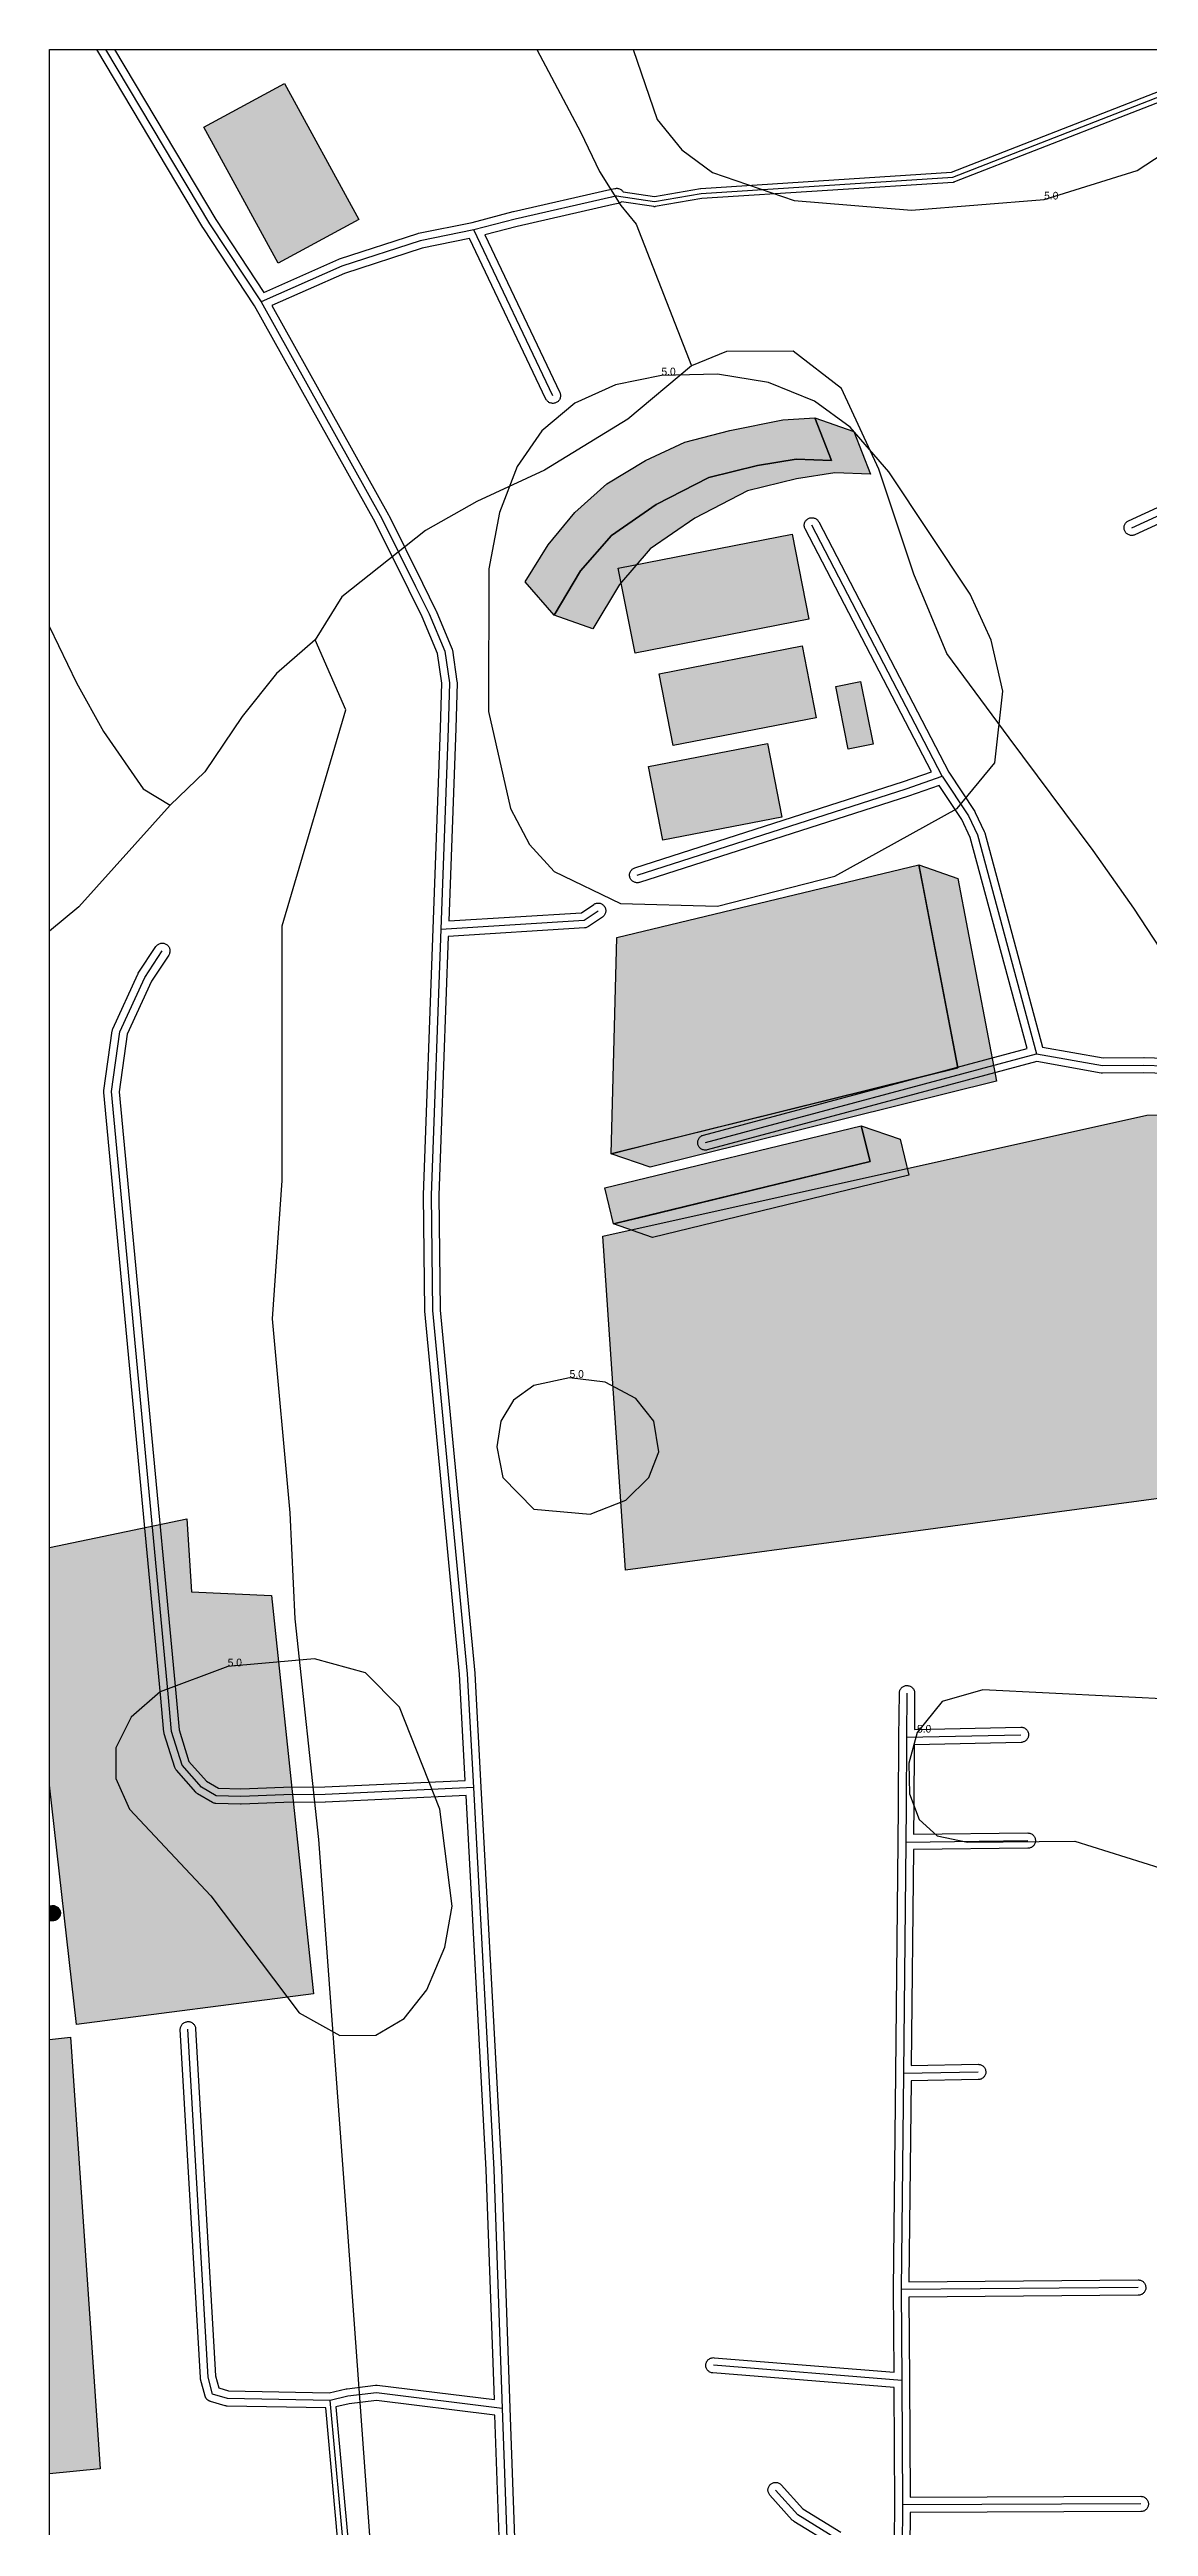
# Model space of a CAD drawing. Header units: metres. Extents: x 0 to 507, y 0 to 750.
# Drawn here: x 0 to 215.4, y 265.2 to 750.4 of the extents above; entities that cross this region are included whole.
import ezdxf

# ---------------------------------------------------------------- set-up
doc = ezdxf.new("R2010")
doc.units = ezdxf.units.M
for name, color, linetype, true_color in [('TPX_10_CONTOUR_LINES', 7, 'Continuous', 0x000000), ('TPX_11_CONTOUR_LINES_TEXT', 7, 'Continuous', 0x000000), ('TPX_12_GREEN_AREAS', 7, 'Continuous', 0x58ba48), ('TPX_13_GREEN_AREAS_HATCH', 7, 'Continuous', 0x58ba48), ('TPX_14_WATERWAYS', 7, 'Continuous', 0x7aafdf), ('TPX_15_WATERWAYS_HATCH', 7, 'Continuous', 0x7aafdf), ('TPX_3_BUILDINGS_HATCH', 7, 'Continuous', 0xf0f0f0), ('TPX_4_BUILDINGS_SHADOWS_OUTLINES', 7, 'Continuous', 0x000000), ('TPX_5_BUILDINGS_SHADOWS_HATCH', 7, 'Continuous', 0x000000), ('TPX_9_ROADS_OUTLINES_HATCH', 7, 'Continuous', 0xc8c8c8)]:
    doc.layers.add(name, color=color, linetype=linetype, true_color=true_color)
for name, color, linetype in [('TPX_2_BUILDINGS', 7, 'Continuous'), ('TPX_7_ROADS', 7, 'Continuous'), ('TPX_8_ROADS_OUTLINES', 7, 'Continuous')]:
    doc.layers.add(name, color=color, linetype=linetype)

msp = doc.modelspace()

# ---------------------------------------------------------------- hatches: boundary and pattern name
at = {"layer": 'TPX_13_GREEN_AREAS_HATCH'}
h = msp.add_hatch(color=256, dxfattribs=at)
h.dxf.hatch_style = 1
h.paths.add_polyline_path([(46.05, 743.71), (60.61, 717.1), (44.8, 708.55), (30.24, 735.16), (46.05, 743.71)])
h = msp.add_hatch(color=256, dxfattribs=at)
h.dxf.hatch_style = 1
h.paths.add_polyline_path([(145.51, 655.45), (148.81, 638.79), (114.75, 632.12), (111.44, 648.8), (145.51, 655.45)])
h = msp.add_hatch(color=256, dxfattribs=at)
h.dxf.hatch_style = 1
h.paths.add_polyline_path([(147.47, 633.56), (150.24, 619.49), (122.24, 614.05), (119.48, 628.12), (147.47, 633.56)])
h = msp.add_hatch(color=256, dxfattribs=at)
h.dxf.hatch_style = 1
h.paths.add_polyline_path([(158.96, 626.6), (161.42, 614.33), (156.54, 613.37), (154.07, 625.64), (158.96, 626.6)])
h = msp.add_hatch(color=256, dxfattribs=at)
h.dxf.hatch_style = 1
h.paths.add_polyline_path([(140.68, 614.43), (143.5, 600.02), (120.19, 595.52), (117.38, 609.94), (140.68, 614.43)])
h = msp.add_hatch(color=256, dxfattribs=at)
h.dxf.hatch_style = 1
h.paths.add_polyline_path([(215.04, 541.64), (224.61, 541.7), (225.64, 467.66), (112.86, 452.51), (108.43, 517.93), (215.04, 541.64)])
h = msp.add_hatch(color=256, dxfattribs=at)
h.dxf.hatch_style = 1
h.paths.add_polyline_path([(26.92, 462.57), (27.83, 448.27), (43.47, 447.55), (51.74, 369.51), (5.3, 363.52), (0, 410.41), (0, 456.92), (26.92, 462.57)])
at = {"layer": 'TPX_15_WATERWAYS_HATCH'}
h = msp.add_hatch(color=256, dxfattribs=at)
h.dxf.hatch_style = 1
h.paths.add_polyline_path([(4.08, 361.06), (9.93, 276.47), (0, 275.5), (0, 360.54), (4.08, 361.06)])
at = {"layer": 'TPX_3_BUILDINGS_HATCH'}
h = msp.add_hatch(color=256, dxfattribs=at)
h.dxf.hatch_style = 1
h.paths.add_polyline_path([(97.75, 653.36), (102.94, 659.73), (109.19, 665.3), (116.81, 669.9), (124.51, 673.47), (133.3, 675.77), (143.73, 677.84), (150.01, 678.23), (153.25, 669.89), (146.29, 670.14), (138.76, 668.94), (129.2, 666.57), (118.88, 661.27), (110.11, 655.22), (104.07, 648.27), (98.89, 639.58), (93.2, 646.1), (97.75, 653.36)])
h = msp.add_hatch(color=256, dxfattribs=at)
h.dxf.hatch_style = 1
h.paths.add_polyline_path([(111.16, 576.43), (170.36, 590.66), (178, 550.93), (110.07, 534.09), (111.16, 576.43)])
h = msp.add_hatch(color=256, dxfattribs=at)
h.dxf.hatch_style = 1
h.paths.add_polyline_path([(159.09, 539.56), (160.82, 532.54), (110.54, 520.35), (108.82, 527.39), (159.09, 539.56)])
at = {"layer": 'TPX_5_BUILDINGS_SHADOWS_HATCH'}
h = msp.add_hatch(color=256, dxfattribs=at)
h.dxf.hatch_style = 1
h.paths.add_polyline_path([(160.86, 667.24), (153.89, 667.49), (146.36, 666.29), (136.81, 663.92), (126.49, 658.62), (117.72, 652.57), (111.67, 645.62), (106.5, 636.94), (98.89, 639.58), (104.07, 648.27), (110.11, 655.22), (118.88, 661.27), (129.2, 666.57), (138.76, 668.94), (146.29, 670.14), (153.25, 669.89), (150.01, 678.23), (157.62, 675.59), (160.86, 667.24)])
h = msp.add_hatch(color=256, dxfattribs=at)
h.dxf.hatch_style = 1
h.paths.add_polyline_path([(185.61, 548.28), (117.68, 531.44), (110.07, 534.09), (117.8, 536), (178, 550.93), (171.19, 586.38), (170.36, 590.66), (177.97, 588.01), (185.61, 548.28)])
h = msp.add_hatch(color=256, dxfattribs=at)
h.dxf.hatch_style = 1
h.paths.add_polyline_path([(168.43, 529.89), (118.15, 517.7), (110.54, 520.35), (117.11, 521.94), (160.82, 532.54), (159.09, 539.56), (166.7, 536.91), (168.43, 529.89)])
at = {"layer": 'TPX_9_ROADS_OUTLINES_HATCH'}
h = msp.add_hatch(color=256, dxfattribs=at)
h.dxf.hatch_style = 1
h.paths.add_polyline_path([(0.46, 386.81), (0.61, 386.82), (0.76, 386.82), (0.9, 386.8), (1.05, 386.76), (1.19, 386.71), (1.32, 386.65), (1.45, 386.58), (1.57, 386.49), (1.68, 386.4), (1.78, 386.29), (1.87, 386.17), (1.94, 386.04), (2.01, 385.91), (2.06, 385.77), (2.1, 385.63), (2.12, 385.49), (2.13, 385.34), (2.12, 385.19), (2.1, 385.05), (2.07, 384.9), (2.02, 384.76), (1.96, 384.63), (1.88, 384.5), (1.8, 384.38), (1.7, 384.27), (1.59, 384.17), (1.48, 384.09), (1.35, 384.01), (1.22, 383.94), (1.08, 383.89), (0.94, 383.85), (0.79, 383.83), (0, 383.74), (0, 386.76), (0.46, 386.81)])

# ---------------------------------------------------------------- linework, layer by layer
at = {"layer": 'TPX_10_CONTOUR_LINES'}
for points in [[(114.35, 750.39), (119.07, 736.69), (123.92, 730.72), (129.92, 726.3), (145.92, 720.81), (168.92, 718.96), (194.92, 721.02), (213.16, 726.69), (219.92, 731.12), (225.14, 736.69), (229.06, 743.69), (230.98, 750.39)], [(130.92, 582.57), (153.92, 588.49), (177.87, 601.69), (185.23, 610.69), (186.8, 624.69), (184.55, 634.69), (180.39, 643.69), (164.49, 667.69), (156.92, 676.41), (149.92, 681.48), (140.92, 685.14), (130.92, 686.78), (119.92, 686.57), (110.92, 684.73), (102.92, 681.09), (96.46, 675.69), (91.66, 668.69), (88.2, 659.69), (86.12, 648.69), (86.01, 620.69), (90.34, 601.69), (94.07, 594.69), (98.92, 589.35), (111.92, 583.12), (130.92, 582.57)], [(105.92, 463.48), (112.92, 466.23), (117.46, 470.69), (119.42, 475.69), (118.42, 481.69), (114.92, 486.14), (108.92, 489.31), (101.92, 490.19), (94.93, 488.69), (90.92, 485.81), (88.47, 481.69), (87.63, 476.69), (88.85, 470.69), (94.92, 464.47), (105.92, 463.48)], [(63.92, 361.44), (69.49, 364.69), (73.92, 370.29), (77.49, 378.69), (78.91, 386.69), (76.47, 405.69), (68.61, 425.69), (61.92, 432.43), (51.92, 435.17), (34.92, 433.67), (21.7, 428.69), (16.01, 423.69), (13, 417.69), (12.98, 411.69), (15.65, 405.69), (31.63, 388.69), (48.92, 365.77), (56.92, 361.36), (63.92, 361.44)], [(228.92, 392.67), (236.92, 397.78), (242.04, 408.69), (240.34, 417.69), (232.92, 424.25), (221.92, 427.08), (182.92, 429.07), (174.92, 426.78), (170.01, 420.69), (168.38, 414.69), (168.56, 408.69), (170.43, 403.69), (173.92, 400.49), (179.92, 399.2), (200.92, 399.43), (220.92, 393.17), (228.92, 392.67)]]:
    msp.add_lwpolyline(points, dxfattribs=at)
at = {"layer": 'TPX_12_GREEN_AREAS'}
for points in [[(46.05, 743.71), (60.61, 717.1), (44.8, 708.55), (30.24, 735.16), (46.05, 743.71)], [(145.51, 655.45), (148.81, 638.79), (114.75, 632.12), (111.44, 648.8), (145.51, 655.45)], [(147.47, 633.56), (150.24, 619.49), (122.24, 614.05), (119.48, 628.12), (147.47, 633.56)], [(158.96, 626.6), (161.42, 614.33), (156.54, 613.37), (154.07, 625.64), (158.96, 626.6)], [(140.68, 614.43), (143.5, 600.02), (120.19, 595.52), (117.38, 609.94), (140.68, 614.43)], [(215.04, 541.64), (224.61, 541.7), (225.64, 467.66), (112.86, 452.51), (108.43, 517.93), (215.04, 541.64)], [(26.92, 462.57), (27.83, 448.27), (43.47, 447.55), (51.74, 369.51), (5.3, 363.52), (0, 410.41), (0, 456.92), (26.92, 462.57)]]:
    msp.add_lwpolyline(points, dxfattribs=at)
at = {"layer": 'TPX_14_WATERWAYS'}
for points in [[(95.47, 750.39), (104.12, 734.16), (107.75, 726.51)], [(107.75, 726.51), (111.93, 719.84)], [(111.93, 719.84), (114.98, 716.17), (125.82, 688.42)], [(220.34, 570.23), (212.47, 582.22), (204.52, 593.5), (188.05, 615.58), (175.87, 632.06), (169.4, 647.61), (162.49, 668.19), (155.21, 684), (145.71, 691.28), (132.69, 691.27), (125.82, 688.42), (113.35, 677.96), (96.99, 668.01), (83.77, 661.85), (73.67, 656.15), (57.26, 643.18), (52.03, 634.78), (44.5, 628.14), (37.78, 619.71), (30.41, 608.89), (23.63, 602.39), (5.74, 582.44), (0, 577.68)], [(0, 637.28), (5.27, 626.33), (10.59, 616.8), (18.32, 605.57), (23.63, 602.39)], [(76.41, 49.36), (71.76, 103.26), (70.74, 120.48), (69.56, 162.93), (65.97, 224.45), (63.17, 257.99), (58.44, 322.83), (52.76, 399.76), (48.15, 442.97), (47.15, 463.72), (43.72, 501.75), (45.6, 528.86), (45.59, 578.72), (58.07, 621.05), (52.03, 634.78)], [(4.08, 361.06), (9.93, 276.47), (0, 275.5), (0, 360.54), (4.08, 361.06)]]:
    msp.add_lwpolyline(points, dxfattribs=at)
at = {"layer": 'TPX_1_FRAME'}
msp.add_lwpolyline([(0, 0), (0, 750.39), (506.7, 750.39), (506.7, 0)], close=True, dxfattribs=at)
at = {"layer": 'TPX_2_BUILDINGS'}
for points in [[(97.75, 653.36), (102.94, 659.73), (109.19, 665.3), (116.81, 669.9), (124.51, 673.47), (133.3, 675.77), (143.73, 677.84), (150.01, 678.23), (153.25, 669.89), (146.29, 670.14), (138.76, 668.94), (129.2, 666.57), (118.88, 661.27), (110.11, 655.22), (104.07, 648.27), (98.89, 639.58), (93.2, 646.1), (97.75, 653.36)], [(111.16, 576.43), (170.36, 590.66), (178, 550.93), (110.07, 534.09), (111.16, 576.43)], [(159.09, 539.56), (160.82, 532.54), (110.54, 520.35), (108.82, 527.39), (159.09, 539.56)]]:
    msp.add_lwpolyline(points, dxfattribs=at)
at = {"layer": 'TPX_4_BUILDINGS_SHADOWS_OUTLINES'}
for points in [[(160.86, 667.24), (153.89, 667.49), (146.36, 666.29), (136.81, 663.92), (126.49, 658.62), (117.72, 652.57), (111.67, 645.62), (106.5, 636.94), (98.89, 639.58), (104.07, 648.27), (110.11, 655.22), (118.88, 661.27), (129.2, 666.57), (138.76, 668.94), (146.29, 670.14), (153.25, 669.89), (150.01, 678.23), (157.62, 675.59), (160.86, 667.24)], [(185.61, 548.28), (117.68, 531.44), (110.07, 534.09), (117.8, 536), (178, 550.93), (171.19, 586.38), (170.36, 590.66), (177.97, 588.01), (185.61, 548.28)], [(168.43, 529.89), (118.15, 517.7), (110.54, 520.35), (117.11, 521.94), (160.82, 532.54), (159.09, 539.56), (166.7, 536.91), (168.43, 529.89)]]:
    msp.add_lwpolyline(points, dxfattribs=at)
at = {"layer": 'TPX_7_ROADS'}
for points in [[(11, 750.39), (31.33, 716.27), (41.46, 700.94), (65.12, 658.54)], [(111.14, 721.71), (118.54, 720.6), (127.71, 722.2), (176.99, 725.38), (228.75, 745.54)], [(111.14, 721.71), (110.15, 721.48), (91.27, 717.19), (83.17, 715.06), (72.64, 712.93), (57.29, 707.95), (41.46, 700.94)], [(98.65, 682.57), (83.17, 715.06)], [(212.07, 656.7), (257.32, 677.48)], [(65.12, 658.54), (71.75, 645.2)], [(174.94, 608.05), (149.4, 657.19)], [(71.75, 645.2), (74.37, 639.87), (77.46, 632.51), (78.37, 626.35), (78.13, 617.41), (76.68, 578.08), (74.77, 526), (75.04, 503.38), (81.85, 432.22), (83.06, 409.91), (87.07, 335.11), (88.73, 288.31), (91.62, 206.59), (92.88, 190.6), (94.94, 164.3), (95.58, 121.79), (102.28, 53.6), (103.32, 42.91)], [(115.16, 588.67), (167.85, 605.56), (174.94, 608.05), (180.07, 600.29), (181.84, 596.56), (193.41, 553.67), (206.36, 551.35), (214.47, 551.46), (226.78, 551.05), (234.62, 551.53), (252.12, 552.61), (266.98, 554.34), (274.9, 558.01)], [(76.68, 578.08), (104.77, 579.81), (107.5, 581.7)], [(45.89, 408.51), (37.48, 408.17), (32.67, 408.3), (29.78, 410), (25.99, 414.3), (23.92, 420.92), (23.27, 428.28), (12.14, 546.25), (13.78, 557.94), (18.65, 568.63), (22.1, 573.84)], [(128.52, 536.28), (193.41, 553.67)], [(168.04, 428.41), (167.97, 419.78), (167.88, 406.22), (167.81, 399.25), (167.34, 353.98), (166.89, 311.58), (167.01, 293.8), (167.17, 269.41), (167.09, 260.94), (166.91, 242.59), (166.53, 201.75), (166.51, 193.34), (166.49, 178.6), (166.45, 154.85), (166.44, 144.87), (166.37, 97.31), (166.33, 76.13), (166.31, 66.41)], [(167.97, 419.78), (190.36, 420.27)], [(54.01, 408.55), (45.89, 408.51)], [(83.06, 409.91), (54.01, 408.55)], [(167.81, 399.25), (191.72, 399.53)], [(0.63, 385.32), (0, 385.25)], [(31.94, 291.11), (31.06, 294.43), (27.13, 362.58)], [(167.34, 353.98), (181.99, 354.21)], [(213.34, 311.97), (166.89, 311.58)], [(167.01, 293.8), (130.11, 296.75)], [(64.05, 291.38), (58.49, 290.68)], [(88.73, 288.31), (64.05, 291.38)], [(58.49, 290.68), (54.99, 289.88), (34.86, 290.27), (31.94, 291.11)], [(64.12, 189.05), (62.19, 230.91), (60.41, 236.94), (58.9, 247.02), (54.99, 289.88)], [(167.09, 260.94), (154.53, 262.59), (146.67, 267.44), (142.3, 272.32)], [(213.85, 269.58), (167.17, 269.41)]]:
    msp.add_lwpolyline(points, dxfattribs=at)
at = {"layer": 'TPX_8_ROADS_OUTLINES'}
for points in [[(57.9, 246.93), (54.12, 288.39), (34.83, 288.77), (34.7, 288.77), (34.57, 288.79), (34.44, 288.83), (31.52, 289.67), (31.49, 289.68), (31.46, 289.69), (31.42, 289.71), (31.39, 289.72), (31.35, 289.73), (31.32, 289.75), (31.29, 289.76), (31.25, 289.78), (31.22, 289.8), (31.19, 289.81), (31.16, 289.83), (31.12, 289.85), (31.1, 289.87), (31.07, 289.89), (31.04, 289.92), (31, 289.94), (30.98, 289.96), (30.95, 289.98), (30.92, 290.01), (30.89, 290.04), (30.87, 290.06), (30.85, 290.09), (30.82, 290.12), (30.79, 290.15), (30.77, 290.17), (30.75, 290.2), (30.73, 290.23), (30.71, 290.26), (30.69, 290.29), (30.67, 290.32), (30.65, 290.35), (30.63, 290.39), (30.61, 290.42), (30.6, 290.45), (30.58, 290.49), (30.56, 290.52), (30.55, 290.55), (30.54, 290.58), (30.53, 290.62), (30.51, 290.66), (30.5, 290.69), (30.49, 290.72), (29.61, 294.04), (29.58, 294.19), (29.56, 294.34), (25.63, 362.5), (25.63, 362.64), (25.65, 362.79), (25.67, 362.93), (25.72, 363.08), (25.77, 363.21), (25.84, 363.34), (25.92, 363.46), (26.01, 363.58), (26.12, 363.68), (26.23, 363.78), (26.35, 363.86), (26.48, 363.93), (26.62, 363.99), (26.76, 364.03), (26.9, 364.06), (27.05, 364.08), (27.19, 364.08), (27.34, 364.07), (27.48, 364.04), (27.63, 364), (27.76, 363.94), (27.89, 363.87), (28.02, 363.79), (28.13, 363.7), (28.24, 363.6), (28.33, 363.49), (28.41, 363.36), (28.48, 363.23), (28.54, 363.1), (28.58, 362.96), (28.61, 362.81), (28.63, 362.67), (32.55, 294.66), (33.17, 292.32), (35.08, 291.76), (54.83, 291.38), (58.15, 292.15), (58.15, 292.15), (58.15, 292.15), (58.22, 292.16), (58.29, 292.17), (58.3, 292.17), (58.3, 292.17), (63.87, 292.87), (63.9, 292.87), (63.94, 292.88), (63.98, 292.88), (64.01, 292.88), (64.05, 292.88), (64.09, 292.88), (64.12, 292.88), (64.16, 292.88), (64.2, 292.87), (64.24, 292.87), (87.17, 290.02), (85.58, 335.04), (81.64, 408.34), (54.08, 407.06), (54.05, 407.06), (54.02, 407.05), (45.93, 407.01), (37.54, 406.67), (37.44, 406.67), (32.62, 406.8), (32.47, 406.82), (32.32, 406.84), (32.18, 406.89), (32.04, 406.94), (31.91, 407.01), (29.02, 408.71), (28.89, 408.8), (28.76, 408.9), (28.65, 409.01), (24.86, 413.31), (24.77, 413.44), (24.68, 413.57), (24.61, 413.71), (24.56, 413.86), (22.48, 420.47), (22.44, 420.63), (22.42, 420.79), (21.77, 428.15), (10.65, 546.1), (10.64, 546.28), (10.66, 546.45), (12.3, 558.15), (12.32, 558.29), (12.36, 558.42), (12.42, 558.56), (17.28, 569.25), (17.34, 569.36), (17.4, 569.46), (20.85, 574.67), (20.94, 574.79), (21.03, 574.9), (21.14, 575), (21.26, 575.08), (21.39, 575.16), (21.52, 575.22), (21.66, 575.27), (21.8, 575.31), (21.95, 575.33), (22.09, 575.34), (22.24, 575.33), (22.39, 575.31), (22.53, 575.28), (22.67, 575.23), (22.8, 575.17), (22.93, 575.09), (23.05, 575), (23.16, 574.91), (23.26, 574.8), (23.34, 574.68), (23.42, 574.55), (23.48, 574.42), (23.53, 574.28), (23.57, 574.14), (23.59, 573.99), (23.6, 573.85), (23.59, 573.7), (23.57, 573.55), (23.54, 573.41), (23.49, 573.27), (23.42, 573.14), (23.35, 573.01), (19.96, 567.9), (15.24, 557.51), (13.65, 546.21), (24.76, 428.42), (24.76, 428.41), (25.4, 421.21), (27.33, 415.06), (30.75, 411.17), (33.09, 409.79), (37.47, 409.67), (45.83, 410), (45.86, 410), (45.88, 410.01), (53.97, 410.05), (81.48, 411.34), (80.36, 432.11), (73.55, 503.24), (73.54, 503.36), (73.27, 525.98), (73.27, 526.06), (75.18, 578.14), (76.63, 617.46), (76.87, 626.26), (76, 632.1), (73.01, 639.25), (70.4, 644.53), (63.79, 657.84), (40.18, 700.16), (30.08, 715.45), (30.05, 715.51), (9.25, 750.39), (12.74, 750.39), (32.6, 717.07), (42.02, 702.82), (56.68, 709.32), (56.82, 709.37), (72.17, 714.35), (72.34, 714.4), (82.83, 716.52), (90.89, 718.64), (90.93, 718.65), (109.81, 722.95), (110.81, 723.17), (110.95, 723.2), (111.1, 723.21), (111.24, 723.21), (111.39, 723.19), (111.53, 723.16), (111.67, 723.11), (111.81, 723.05), (111.94, 722.98), (112.06, 722.9), (112.17, 722.8), (112.27, 722.69), (112.36, 722.58), (112.39, 722.53), (118.53, 721.62), (127.54, 723.18), (127.64, 723.19), (176.78, 726.37), (226.86, 745.88)], [(227.74, 744.07), (177.36, 724.45), (177.26, 724.42)], [(177.26, 724.42), (177.16, 724.39), (177.06, 724.38), (127.82, 721.2), (118.72, 719.62), (118.61, 719.61), (118.5, 719.6), (118.4, 719.62), (112.1, 720.56), (112.01, 720.49), (111.88, 720.41), (111.75, 720.34), (111.62, 720.29), (111.47, 720.25), (110.48, 720.02), (110.48, 720.02), (91.62, 715.73), (85.3, 714.07), (100, 683.22), (100.06, 683.08), (100.1, 682.94), (100.13, 682.8), (100.14, 682.65), (100.14, 682.5), (100.13, 682.36), (100.1, 682.21), (100.06, 682.07), (100, 681.93), (99.93, 681.8), (99.85, 681.68), (99.76, 681.57), (99.66, 681.46), (99.54, 681.37), (99.42, 681.29), (99.29, 681.22), (99.16, 681.16), (99.01, 681.12), (98.87, 681.09), (98.72, 681.07), (98.58, 681.07), (98.43, 681.09), (98.29, 681.12), (98.14, 681.16), (98.01, 681.21), (97.88, 681.28), (97.76, 681.36), (97.64, 681.46), (97.54, 681.56), (97.44, 681.68), (97.36, 681.8), (97.29, 681.93), (82.32, 713.36), (73.02, 711.47), (57.82, 706.54), (43.57, 700.23), (66.43, 659.27), (66.45, 659.24), (66.47, 659.21), (73.09, 645.86), (73.09, 645.86), (73.09, 645.86), (75.72, 640.53), (75.76, 640.45), (78.84, 633.09), (78.88, 632.97), (78.92, 632.85), (78.94, 632.73), (79.85, 626.57), (79.87, 626.44), (79.87, 626.31), (79.63, 617.37), (79.63, 617.36), (78.24, 579.68), (104.26, 581.28), (106.65, 582.93), (106.78, 583.01), (106.91, 583.08), (107.05, 583.13), (107.19, 583.17), (107.34, 583.19), (107.48, 583.2), (107.63, 583.19), (107.78, 583.17), (107.92, 583.14), (108.06, 583.09), (108.19, 583.03), (108.32, 582.96), (108.44, 582.87), (108.55, 582.78), (108.65, 582.67), (108.74, 582.55), (108.82, 582.43), (108.88, 582.29), (108.93, 582.16), (108.97, 582.01), (109, 581.87), (109, 581.72), (109, 581.57), (108.98, 581.43), (108.95, 581.28), (108.9, 581.15), (108.84, 581.01), (108.76, 580.88), (108.68, 580.76), (108.58, 580.65), (108.47, 580.55), (108.36, 580.46), (105.62, 578.58), (105.51, 578.51), (105.38, 578.45), (105.26, 578.4), (105.13, 578.36), (105, 578.33), (104.86, 578.32), (78.13, 576.67), (76.27, 525.98), (76.54, 503.46), (83.34, 432.36), (83.35, 432.3), (84.55, 409.99), (88.57, 335.19), (88.57, 335.16), (90.23, 288.36), (93.12, 206.67)], [(256.64, 675.52), (212.7, 655.34), (212.56, 655.29), (212.42, 655.24), (212.27, 655.22), (212.13, 655.2), (211.98, 655.21), (211.83, 655.22), (211.69, 655.25), (211.55, 655.3), (211.41, 655.36), (211.29, 655.43), (211.16, 655.51), (211.05, 655.6), (210.95, 655.71), (210.86, 655.82), (210.78, 655.95), (210.71, 656.08), (210.65, 656.21), (210.61, 656.36), (210.58, 656.5), (210.57, 656.65), (210.57, 656.79), (210.59, 656.94), (210.62, 657.08), (210.66, 657.22), (210.72, 657.36), (210.79, 657.49), (210.88, 657.61), (210.97, 657.72), (211.08, 657.83), (211.19, 657.92), (211.31, 658), (211.45, 658.07), (255.37, 678.23)], [(225.29, 549.6), (214.45, 549.95), (206.38, 549.85), (206.23, 549.86), (206.09, 549.87), (193.47, 552.14), (128.91, 534.83), (128.77, 534.8), (128.62, 534.78), (128.47, 534.78), (128.33, 534.79), (128.18, 534.82), (128.04, 534.86), (127.9, 534.91), (127.77, 534.98), (127.65, 535.06), (127.53, 535.15), (127.43, 535.25), (127.33, 535.37), (127.25, 535.49), (127.18, 535.62), (127.12, 535.75), (127.07, 535.89), (127.04, 536.04), (127.02, 536.18), (127.02, 536.33), (127.03, 536.48), (127.06, 536.62), (127.1, 536.76), (127.16, 536.9), (127.22, 537.03), (127.3, 537.15), (127.39, 537.27), (127.5, 537.37), (127.61, 537.47), (127.73, 537.55), (127.86, 537.63), (127.99, 537.68), (128.13, 537.73), (191.57, 554.73), (180.42, 596.04), (178.76, 599.55), (174.34, 606.24), (168.35, 604.14), (168.31, 604.13), (115.62, 587.24), (115.48, 587.2), (115.33, 587.18), (115.19, 587.17), (115.04, 587.18), (114.89, 587.2), (114.75, 587.23), (114.61, 587.28), (114.48, 587.34), (114.35, 587.41), (114.23, 587.5), (114.12, 587.59), (114.02, 587.7), (113.93, 587.82), (113.85, 587.94), (113.79, 588.07), (113.73, 588.21), (113.7, 588.35), (113.67, 588.5), (113.66, 588.65), (113.67, 588.79), (113.69, 588.94), (113.72, 589.08), (113.77, 589.22), (113.83, 589.36), (113.9, 589.48), (113.99, 589.6), (114.09, 589.71), (114.19, 589.82), (114.31, 589.9), (114.44, 589.98), (114.57, 590.05), (114.71, 590.1), (167.37, 606.98), (172.81, 608.89), (148.07, 656.5), (148.01, 656.63), (147.96, 656.77), (147.93, 656.91), (147.91, 657.06), (147.9, 657.21), (147.91, 657.35), (147.94, 657.5), (147.97, 657.64), (148.02, 657.78), (148.09, 657.91), (148.17, 658.04), (148.26, 658.15), (148.36, 658.26), (148.47, 658.36), (148.58, 658.45), (148.71, 658.52), (148.85, 658.58), (148.98, 658.63), (149.13, 658.66), (149.27, 658.68), (149.42, 658.69), (149.57, 658.68), (149.71, 658.66), (149.86, 658.62), (149.99, 658.57), (150.13, 658.5), (150.25, 658.43), (150.37, 658.34), (150.48, 658.24), (150.57, 658.13), (150.66, 658.01), (150.73, 657.88), (176.24, 608.81), (181.32, 601.12), (181.43, 600.93), (183.19, 597.2), (183.24, 597.08), (183.28, 596.95), (194.61, 554.98), (206.48, 552.85), (214.45, 552.96), (214.52, 552.95), (226.76, 552.56)], [(165.61, 262.64), (165.67, 269.41), (165.52, 292.42), (129.99, 295.25), (129.85, 295.27), (129.7, 295.3), (129.57, 295.35), (129.43, 295.41), (129.3, 295.48), (129.18, 295.57), (129.07, 295.67), (128.97, 295.77), (128.88, 295.89), (128.8, 296.01), (128.74, 296.15), (128.69, 296.28), (128.65, 296.43), (128.62, 296.57), (128.61, 296.72), (128.62, 296.87), (128.64, 297.01), (128.67, 297.15), (128.72, 297.29), (128.78, 297.43), (128.85, 297.56), (128.94, 297.68), (129.03, 297.79), (129.14, 297.89), (129.26, 297.98), (129.38, 298.06), (129.51, 298.12), (129.65, 298.17), (129.79, 298.21), (129.94, 298.24), (130.09, 298.25), (130.23, 298.24), (165.5, 295.43), (165.39, 311.57), (165.39, 311.6), (165.84, 353.99), (166.31, 399.26), (166.38, 406.23), (166.47, 419.79), (166.47, 419.79), (166.54, 428.42), (166.55, 428.57), (166.57, 428.72), (166.61, 428.86), (166.66, 429), (166.72, 429.13), (166.8, 429.25), (166.89, 429.37), (166.99, 429.48), (167.1, 429.58), (167.22, 429.67), (167.34, 429.74), (167.48, 429.8), (167.62, 429.85), (167.76, 429.89), (167.91, 429.91), (168.05, 429.91), (168.2, 429.9), (168.35, 429.88), (168.49, 429.84), (168.63, 429.79), (168.76, 429.73), (168.88, 429.65), (169, 429.56), (169.11, 429.46), (169.21, 429.35), (169.29, 429.24), (169.37, 429.11), (169.43, 428.97), (169.48, 428.84), (169.51, 428.69), (169.53, 428.55), (169.54, 428.4), (169.49, 421.32), (190.33, 421.77), (190.47, 421.77), (190.62, 421.75), (190.76, 421.72), (190.9, 421.67), (191.04, 421.61), (191.16, 421.54), (191.29, 421.45), (191.4, 421.35), (191.5, 421.25), (191.59, 421.13), (191.67, 421.01), (191.73, 420.88), (191.78, 420.74), (191.82, 420.6), (191.85, 420.45), (191.86, 420.3), (191.85, 420.16), (191.84, 420.01), (191.8, 419.87), (191.76, 419.73), (191.7, 419.59), (191.62, 419.46), (191.54, 419.34), (191.44, 419.23), (191.34, 419.13), (191.22, 419.04), (191.09, 418.96), (190.96, 418.9), (190.83, 418.85), (190.68, 418.81), (190.54, 418.78), (190.39, 418.77), (169.46, 418.31), (169.38, 406.21), (169.38, 406.2), (169.32, 400.77), (191.7, 401.03), (191.85, 401.02), (191.99, 401), (192.14, 400.97), (192.27, 400.92), (192.41, 400.86), (192.54, 400.78), (192.65, 400.7), (192.77, 400.6), (192.87, 400.49), (192.95, 400.37), (193.03, 400.25), (193.1, 400.12), (193.15, 399.98), (193.18, 399.83), (193.21, 399.69), (193.22, 399.54), (193.21, 399.4), (193.19, 399.25), (193.16, 399.11), (193.11, 398.97), (193.05, 398.83), (192.97, 398.71), (192.89, 398.59), (192.79, 398.48), (192.68, 398.38), (192.56, 398.29), (192.44, 398.21), (192.31, 398.15), (192.17, 398.09), (192.03, 398.06), (191.88, 398.03), (191.73, 398.03), (169.29, 397.77), (168.86, 355.5), (181.96, 355.71), (182.11, 355.7), (182.25, 355.68), (182.4, 355.65), (182.54, 355.6), (182.67, 355.54), (182.8, 355.47), (182.92, 355.38), (183.03, 355.29), (183.13, 355.18), (183.22, 355.06), (183.3, 354.94), (183.36, 354.8), (183.41, 354.67), (183.45, 354.52), (183.48, 354.38), (183.48, 354.23), (183.48, 354.09), (183.46, 353.94), (183.43, 353.8), (183.38, 353.66), (183.32, 353.52), (183.25, 353.4), (183.16, 353.28), (183.06, 353.16), (182.95, 353.06), (182.84, 352.97), (182.71, 352.9), (182.58, 352.83), (182.44, 352.78), (182.3, 352.74), (182.16, 352.72), (182.01, 352.71), (168.83, 352.5), (168.41, 313.09), (213.33, 313.47), (213.48, 313.47), (213.62, 313.44), (213.77, 313.41), (213.91, 313.36), (214.04, 313.3), (214.17, 313.23), (214.29, 313.14), (214.4, 313.04), (214.5, 312.93), (214.58, 312.82), (214.66, 312.69), (214.73, 312.56), (214.78, 312.42), (214.81, 312.28), (214.84, 312.13), (214.84, 311.98), (214.84, 311.84), (214.82, 311.69), (214.78, 311.55), (214.74, 311.41), (214.67, 311.28), (214.6, 311.15), (214.51, 311.03), (214.41, 310.92), (214.31, 310.82), (214.19, 310.73), (214.06, 310.65), (213.93, 310.59), (213.79, 310.54), (213.65, 310.5), (213.5, 310.48), (213.36, 310.47), (168.4, 310.09), (168.51, 293.81), (168.66, 270.92), (213.84, 271.08), (213.99, 271.07), (214.14, 271.05), (214.28, 271.02), (214.42, 270.97), (214.55, 270.91), (214.68, 270.83), (214.8, 270.74), (214.9, 270.65), (215, 270.54), (215.09, 270.42), (215.17, 270.29), (215.23, 270.16), (215.28, 270.02), (215.32, 269.88), (215.34, 269.73), (215.35, 269.59), (215.34, 269.44), (215.32, 269.29), (215.29, 269.15), (215.24, 269.01), (215.17, 268.88), (215.1, 268.75), (215.01, 268.63), (214.91, 268.52), (214.8, 268.43), (214.69, 268.34), (214.56, 268.26), (214.43, 268.2), (214.29, 268.15), (214.15, 268.11), (214, 268.09), (213.85, 268.08), (168.66, 267.92), (168.59, 260.92)], [(0.46, 386.81), (0.61, 386.82), (0.76, 386.82), (0.9, 386.8), (1.05, 386.76), (1.19, 386.71), (1.32, 386.65), (1.45, 386.58), (1.57, 386.49), (1.68, 386.4), (1.78, 386.29), (1.87, 386.17), (1.94, 386.04), (2.01, 385.91), (2.06, 385.77), (2.1, 385.63), (2.12, 385.49), (2.13, 385.34), (2.12, 385.19), (2.1, 385.05), (2.07, 384.9), (2.02, 384.76), (1.96, 384.63), (1.88, 384.5), (1.8, 384.38), (1.7, 384.27), (1.59, 384.17), (1.48, 384.09), (1.35, 384.01), (1.22, 383.94), (1.08, 383.89), (0.94, 383.85), (0.79, 383.83), (0, 383.74), (0, 386.76), (0.46, 386.81)], [(63.17, 231.08), (63.19, 230.96), (65.05, 190.52), (66.25, 190.49), (69.43, 190.45), (91.26, 191.99), (90.13, 206.47), (90.12, 206.53), (87.28, 286.98), (64.05, 289.87), (58.75, 289.21), (56.11, 288.6), (59.89, 247.14), (61.39, 237.16), (63.15, 231.2), (63.17, 231.08)], [(153.75, 261.31), (145.89, 266.16), (145.77, 266.25), (145.66, 266.34), (145.56, 266.44), (141.18, 271.31), (141.09, 271.43), (141.01, 271.55), (140.94, 271.68), (140.88, 271.82), (140.84, 271.96), (140.81, 272.1), (140.8, 272.25), (140.8, 272.4), (140.82, 272.54), (140.84, 272.69), (140.89, 272.83), (140.94, 272.96), (141.01, 273.09), (141.1, 273.21), (141.19, 273.33), (141.3, 273.43), (141.41, 273.52), (141.53, 273.61), (141.66, 273.67), (141.8, 273.73), (141.94, 273.77), (142.08, 273.8), (142.23, 273.81), (142.38, 273.81), (142.52, 273.8), (142.67, 273.77), (142.81, 273.73), (142.95, 273.67), (143.07, 273.6), (143.2, 273.52), (143.31, 273.42), (143.41, 273.32), (147.65, 268.6), (155.05, 264.03)]]:
    msp.add_lwpolyline(points, dxfattribs=at)

# ---------------------------------------------------------------- texts
at = {"layer": 'TPX_11_CONTOUR_LINES_TEXT'}
for p in [(194.92, 721.02), (119.92, 686.57), (101.92, 490.19), (34.92, 433.67), (170.01, 420.69)]:
    msp.add_text('5.0', height=1.5, dxfattribs=at).set_placement(p)

doc.saveas('drawing.dxf')
